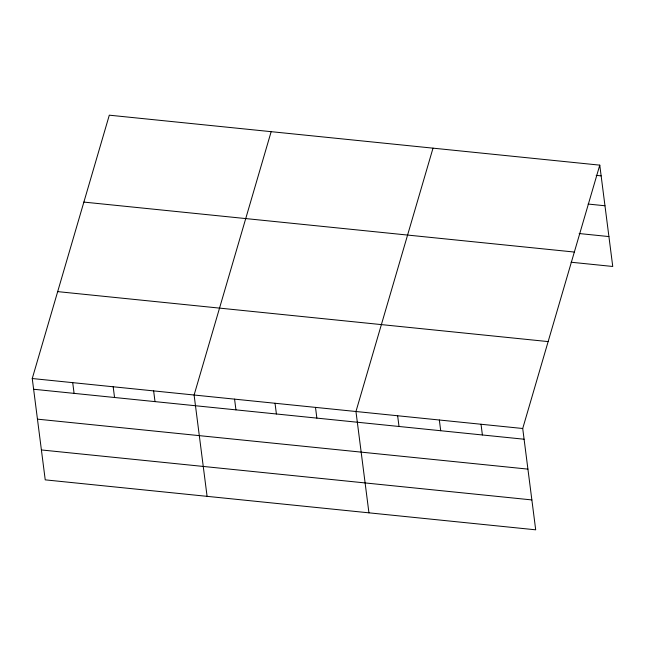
<?xml version="1.0" encoding="UTF-8"?>
<svg xmlns="http://www.w3.org/2000/svg" width="645" height="645" viewBox="0 0 645 645"><rect width="100%" height="100%" fill="white"/><g stroke="black" fill="none" stroke-linecap="round" stroke-linejoin="round"><path stroke-width="0.97" d="M599.769 165.144L522.716 428.498L535.697 529.819L45.231 479.856L32.25 378.526L109.303 115.181L599.769 165.144L612.75 266.474L571.059 262.225M271.158 131.669L194.105 395.022L207.085 496.344M433.013 148.156L355.959 411.51L368.94 512.831M596.182 175.359L601.14 175.867M588.103 204.046L604.97 205.763M579.146 233.538L608.92 236.57M83.874 202.087L574.34 252.05M57.679 291.621L548.145 341.592M32.25 378.526L522.716 428.498M33.621 389.249L524.087 439.221M37.45 419.145L527.916 469.117M41.401 449.952L531.867 499.923M481.025 424.249L482.396 434.972M439.334 420.008L440.712 430.723M397.642 415.759L399.021 426.474M315.494 407.39L316.864 418.105M275.028 403.262L276.407 413.985M234.57 399.142L235.941 409.857M153.639 390.894L155.01 401.617M113.173 386.774L114.552 397.489M72.716 382.654L74.086 393.369"/></g></svg>
